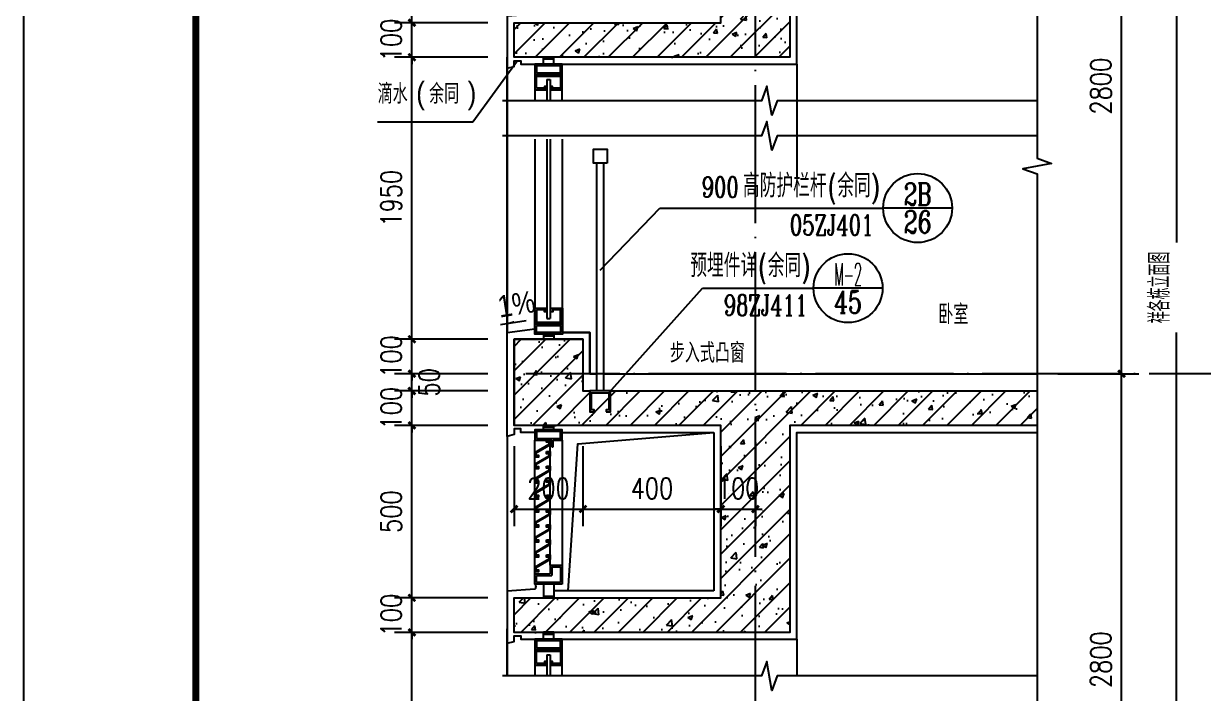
# Model space of a CAD drawing. Extents: x 718358 to 1668613, y -348838 to -159582.
# Drawn here: x 835228 to 838651, y -343951 to -342008 of the extents above; entities that cross this region are included whole.
import ezdxf
from ezdxf.enums import TextEntityAlignment as Align

# ---------------------------------------------------------------- set-up
doc = ezdxf.new("R2010")
doc.units = 0
doc.header["$LTSCALE"] = 1000
doc.linetypes.add('DOTE', pattern=[2.42, 2, -0.2, 0.02, -0.2])
for name, color, linetype in [('建-可见线', 7, 'Continuous'), ('建-图例填充', 251, 'Continuous'), ('建-图框', 4, 'Continuous'), ('建-墙体', 2, 'Continuous'), ('建-尺寸', 73, 'Continuous'), ('建-引出', 3, 'Continuous'), ('建-影线', 8, 'Continuous'), ('建-房间名', 7, 'Continuous'), ('建-楼梯-护栏', 163, 'Continuous'), ('建-符号', 3, 'Continuous'), ('建-索引', 3, 'Continuous'), ('建-轮廓线', 7, 'Continuous'), ('建-轴网', 14, 'DOTE'), ('建-门窗剖', 4, 'Continuous'), ('建-阳台', 5, 'Continuous')]:
    doc.layers.add(name, color=color, linetype=linetype)
doc.styles.add('_TCH_DIM', font='gt单线西文.shx', dxfattribs={"width": 0.8, "bigfont": 'gt单线中文.shx'})
doc.styles.add('_TCH_LABEL', font='COMPLEX', dxfattribs={"bigfont": 'GBCBIG'})
doc.styles.add('_TCH_SPACE', font='gt单线西文.shx', dxfattribs={"width": 0.8, "height": 5, "bigfont": 'gt单线中文.shx'})
doc.styles.add('DIM_FONT', font='SIMPLEX.shx', dxfattribs={"width": 0.8, "bigfont": 'GBCBIG.shx'})
doc.dimstyles.new('DIMN20', dxfattribs={"dimscale": 0.2, "dimtxt": 300, "dimasz": 100, "dimexe": 250, "dimexo": 300, "dimgap": 150, "dimtad": 1, "dimdec": 0, "dimzin": 0, "dimdsep": 46, "dimtxsty": 'DIM_FONT', "dimblk": 'ARCHTICK', "dimcen": 0.09, "dimdle": 1, "dimclrt": 7, "dimazin": 2, "dimtfac": 1, "dimtdec": 0, "dimtix": 1, "dimtmove": 2, "dimatfit": 3, "dimldrblk": 'ARCHTICK', "dimfxl": 1, "dimtolj": 1, "dimtzin": 0, "dimarcsym": 0})
pattern_1 = [(45, (0, 0), (-35.355339, 35.355339), []), (50, (0, 0), (143.452037, -12.550427), [15, -165]), (355, (0, 0), (-27.750267, 150.438427), [12, -132]), (100.4514, (11.95, -1.05), (115.701876, 137.887908), [12.748038, -140.228422]), (46.1842, (0, 40), (213.44821, -33.103803), [22.5, -247.5]), (96.6356, (17.79, 37.24), (186.93254, 194.823574), [19.12206, -210.3426]), (351.1842, (0, 40), (186.93239, 194.82372), [18, -198]), (21, (20, 30), (119.38141, -80.523778), [15, -165]), (326, (20, 30), (48.663066, 145.03001), [12, -132]), (71.4514, (29.95, 23.29), (168.044526, 64.5061), [12.748038, -140.228422]), (37.5, (0, 0), (2.431971, 66.5787708), [0, -130.4, 0, -134, 0, -132.5]), (7.5, (0, 0), (52.6139075, 78.8823424), [0, -76.4, 0, -127.4, 0, -50.5]), (327.5, (-44.6, 0), (106.7644872, -4.5109743), [0, -50, 0, -156, 0, -207]), (317.5, (-64.6, 0), (116.637234, 20.020996), [0, -65, 0, -103.6, 0, -147])]

# ---------------------------------------------------------------- blocks, each defined once
blk = doc.blocks.new('3daf')
at = {"layer": '建-门窗剖'}
for p, q in [((465603.3, 73038.2), (465573.3, 73038.2)), ((465573.3, 73018.2), (465573.3, 73038.2)), ((465573.3, 73033.2), (465603.3, 73033.2)), ((465603.3, 73018.2), (465603.3, 73038.2))]:
    blk.add_line(p, q, dxfattribs=at)
for points in [[(465548.3, 72988.2), (465628.3, 72988.2), (465628.3, 73018.2), (465548.3, 73018.2)], [(465553.3, 72993.2), (465623.3, 72993.2), (465623.3, 73013.2), (465553.3, 73013.2)], [(465553.3, 72948.2), (465553.3, 72983.2), (465623.3, 72983.2), (465623.3, 72948.2), (465600.3, 72948.2), (465600.3, 72953.2), (465595.3, 72953.2), (465595.3, 72943.2), (465628.3, 72943.2), (465628.3, 72988.2), (465548.3, 72988.2), (465548.3, 72943.2), (465581.3, 72943.2), (465581.3, 72953.2), (465576.3, 72953.2), (465576.3, 72948.2)]]:
    blk.add_lwpolyline(points, close=True, dxfattribs=at)
blk = doc.blocks.new('erff')
at = {"layer": '建-门窗剖'}
for p, q in [((462192.4, 68441.5), (462192.4, 68454.4)), ((462192.4, 68449.4), (462222.4, 68449.4)), ((462222.4, 68441.5), (462222.4, 68454.4)), ((462216.8, 68411.5), (462216.8, 68392.1)), ((462216.8, 68392.1), (462221.2, 68392.1)), ((462221.2, 68392.1), (462221.2, 68411.5))]:
    blk.add_line(p, q, dxfattribs=at)
blk.add_lwpolyline([(462221.2, 68411.5), (462247.4, 68411.5), (462247.4, 68441.5), (462167.4, 68441.5), (462167.4, 68411.5), (462216.8, 68411.5)], dxfattribs=at)
blk.add_lwpolyline([(462172.4, 68416.5), (462242.4, 68416.5), (462242.4, 68436.5), (462172.4, 68436.5)], close=True, dxfattribs=at)
blk = doc.blocks.new('edffd')
at = {"layer": '建-门窗剖'}
for p, q in [((462212.4, 66249.4), (462247.4, 66249.4)), ((462212.4, 66249.4), (462212.4, 66224.4)), ((462217.4, 66244.4), (462242.4, 66244.4)), ((462217.4, 66244.4), (462217.4, 66219.4)), ((462242.4, 66244.4), (462242.4, 66199.4)), ((462247.4, 66249.4), (462247.4, 66194.4)), ((462167.4, 66194.4), (462167.4, 66224.4)), ((462167.4, 66224.4), (462212.4, 66224.4)), ((462172.4, 66199.4), (462172.4, 66219.4)), ((462172.4, 66219.4), (462217.4, 66219.4)), ((462247.4, 66194.4), (462167.4, 66194.4)), ((462242.4, 66199.4), (462172.4, 66199.4)), ((462192.4, 66194.4), (462192.4, 66154.4)), ((462222.4, 66194.4), (462222.4, 66154.4)), ((462192.4, 66159.4), (462222.4, 66159.4))]:
    blk.add_line(p, q, dxfattribs=at)
blk = doc.blocks.new('fghghsadtdsf')
at = {"layer": '建-门窗剖'}
for p, q in [((845546.3, -328368.8), (845546.3, -327981.7)), ((845591.3, -328343.8), (845591.3, -327981.7)), ((845626.3, -327981.7), (845626.3, -328343.8))]:
    blk.add_line(p, q, dxfattribs=at)
for points in [[(845580.3, -327981.7), (845591.3, -327981.7), (845591.3, -327995.2), (845549.3, -328019.4), (845549.3, -328028.2), (845554.3, -328028.2), (845554.3, -328025.2), (845557.3, -328025.2), (845557.3, -328031.2), (845546.3, -328031.2), (845546.3, -328017.7), (845588.3, -327993.5), (845588.3, -327984.7), (845583.3, -327984.7), (845583.3, -327987.7), (845580.3, -327987.7)], [(845580.3, -328014.7), (845591.3, -328014.7), (845591.3, -328028.2), (845549.3, -328052.5), (845549.3, -328061.2), (845554.3, -328061.2), (845554.3, -328058.2), (845557.3, -328058.2), (845557.3, -328064.2), (845546.3, -328064.2), (845546.3, -328050.7), (845588.3, -328026.5), (845588.3, -328017.7), (845583.3, -328017.7), (845583.3, -328020.7), (845580.3, -328020.7)], [(845580.3, -328056.5), (845591.3, -328056.5), (845591.3, -328069.9), (845549.3, -328094.2), (845549.3, -328102.9), (845554.3, -328102.9), (845554.3, -328099.9), (845557.3, -328099.9), (845557.3, -328105.9), (845546.3, -328105.9), (845546.3, -328092.4), (845588.3, -328068.2), (845588.3, -328059.5), (845583.3, -328059.5), (845583.3, -328062.5), (845580.3, -328062.5)], [(845580.3, -328097), (845591.3, -328097), (845591.3, -328110.5), (845549.3, -328134.7), (845549.3, -328143.5), (845554.3, -328143.5), (845554.3, -328140.5), (845557.3, -328140.5), (845557.3, -328146.5), (845546.3, -328146.5), (845546.3, -328133), (845588.3, -328108.8), (845588.3, -328100), (845583.3, -328100), (845583.3, -328103), (845580.3, -328103)], [(845580.3, -328140.5), (845591.3, -328140.5), (845591.3, -328153.9), (845549.3, -328178.2), (845549.3, -328186.9), (845554.3, -328186.9), (845554.3, -328183.9), (845557.3, -328183.9), (845557.3, -328189.9), (845546.3, -328189.9), (845546.3, -328176.5), (845588.3, -328152.2), (845588.3, -328143.5), (845583.3, -328143.5), (845583.3, -328146.5), (845580.3, -328146.5)], [(845580.3, -328183.9), (845591.3, -328183.9), (845591.3, -328197.4), (845549.3, -328221.6), (845549.3, -328230.4), (845554.3, -328230.4), (845554.3, -328227.4), (845557.3, -328227.4), (845557.3, -328233.4), (845546.3, -328233.4), (845546.3, -328219.9), (845588.3, -328195.6), (845588.3, -328186.9), (845583.3, -328186.9), (845583.3, -328189.9), (845580.3, -328189.9)], [(845580.3, -328227.4), (845591.3, -328227.4), (845591.3, -328240.8), (845549.3, -328265.1), (845549.3, -328273.8), (845554.3, -328273.8), (845554.3, -328270.8), (845557.3, -328270.8), (845557.3, -328276.8), (845546.3, -328276.8), (845546.3, -328263.3), (845588.3, -328239.1), (845588.3, -328230.4), (845583.3, -328230.4), (845583.3, -328233.4), (845580.3, -328233.4)], [(845580.3, -328270.8), (845591.3, -328270.8), (845591.3, -328284.3), (845549.3, -328308.5), (845549.3, -328317.3), (845554.3, -328317.3), (845554.3, -328314.3), (845557.3, -328314.3), (845557.3, -328320.3), (845546.3, -328320.3), (845546.3, -328306.8), (845588.3, -328282.5), (845588.3, -328273.8), (845583.3, -328273.8), (845583.3, -328276.8), (845580.3, -328276.8)], [(845580.3, -328314.3), (845591.3, -328314.3), (845591.3, -328327.7), (845549.3, -328352), (845549.3, -328360.7), (845554.3, -328360.7), (845554.3, -328357.7), (845557.3, -328357.7), (845557.3, -328363.7), (845546.3, -328363.7), (845546.3, -328350.2), (845588.3, -328326), (845588.3, -328317.3), (845583.3, -328317.3), (845583.3, -328320.3), (845580.3, -328320.3)]]:
    blk.add_lwpolyline(points, close=True, dxfattribs=at)
at = {"layer": '建-阳台'}
for name, p in [('erff', (383378.9, -396393.2)), ('edffd', (383378.9, -394593.2))]:
    blk.add_blockref(name, p, dxfattribs=at)
blk = doc.blocks.new('4d')
at = {"layer": '建-门窗剖'}
for p, q in [((465583.3, 69315.1), (465593.3, 69315.1)), ((465573.3, 69270.1), (465573.3, 69255.1)), ((465573.3, 69265.1), (465603.3, 69265.1)), ((465603.3, 69270.1), (465603.3, 69255.1))]:
    blk.add_line(p, q, dxfattribs=at)
for points in [[(465553.3, 69340.1), (465553.3, 69305.1), (465623.3, 69305.1), (465623.3, 69340.1), (465600.3, 69340.1), (465600.3, 69335.1), (465595.3, 69335.1), (465595.3, 69345.1), (465628.3, 69345.1), (465628.3, 69300.1), (465548.3, 69300.1), (465548.3, 69345.1), (465581.3, 69345.1), (465581.3, 69335.1), (465576.3, 69335.1), (465576.3, 69340.1)], [(465548.3, 69300.1), (465628.3, 69300.1), (465628.3, 69270.1), (465548.3, 69270.1)], [(465553.3, 69295.1), (465623.3, 69295.1), (465623.3, 69275.1), (465553.3, 69275.1)]]:
    blk.add_lwpolyline(points, close=True, dxfattribs=at)
blk = doc.blocks.new('_ArchTick')
at = {"color": 0, "linetype": 'ByBlock', "const_width": 0.4}
blk.add_lwpolyline([(-0.5, -0.5), (0.5, 0.5)], dxfattribs=at)
blk = doc.blocks.new('*D1736')
at = {"layer": 'Defpoints', "color": 0, "transparency": 16777216}
for p in [(838168.5, -343023.6), (838413.2, -343023.6), (838168.5, -344682)]:
    blk.add_point(p, dxfattribs=at)
at = {"layer": '建-尺寸', "color": 0, "lineweight": -2, "transparency": 16777216}
for p, q in [((838228.5, -343023.6), (838463.2, -343023.6)), ((838413.2, -344682.2), (838413.2, -343023.4)), ((838228.5, -344682), (838463.2, -344682))]:
    blk.add_line(p, q, dxfattribs=at)
at = {"layer": '建-尺寸', "color": 0, "lineweight": -2, "transparency": 16777216, "xscale": 20, "yscale": 20, "zscale": 20}
for p, rotation in [((838413.2, -343023.6), 90), ((838413.2, -344682), 270)]:
    blk.add_blockref('_ArchTick', p, dxfattribs=dict(at, rotation=rotation))
at = {"layer": '建-尺寸', "color": 7, "transparency": 16777216, "insert": (838353.2, -343852.8), "char_height": 60, "attachment_point": 5, "rotation": 90, "style": 'DIM_FONT'}
blk.add_mtext('\\A1;2800', dxfattribs=at)
blk = doc.blocks.new('*D1737')
at = {"layer": 'Defpoints', "color": 0, "transparency": 16777216}
for p in [(838168.5, -341355.7), (838413.2, -341355.7), (838168.5, -343023.6)]:
    blk.add_point(p, dxfattribs=at)
at = {"layer": '建-尺寸', "color": 0, "lineweight": -2, "transparency": 16777216}
for p, q in [((838228.5, -341355.7), (838463.2, -341355.7)), ((838413.2, -343023.8), (838413.2, -341355.5)), ((838228.5, -343023.6), (838463.2, -343023.6))]:
    blk.add_line(p, q, dxfattribs=at)
at = {"layer": '建-尺寸', "color": 0, "lineweight": -2, "transparency": 16777216, "xscale": 20, "yscale": 20, "zscale": 20}
for p, rotation in [((838413.2, -341355.7), 90), ((838413.2, -343023.6), 270)]:
    blk.add_blockref('_ArchTick', p, dxfattribs=dict(at, rotation=rotation))
at = {"layer": '建-尺寸', "color": 7, "transparency": 16777216, "insert": (838353.2, -342189.7), "char_height": 60, "attachment_point": 5, "rotation": 90, "style": 'DIM_FONT'}
blk.add_mtext('\\A1;2800', dxfattribs=at)
blk = doc.blocks.new('*D1741')
at = {"layer": 'Defpoints', "color": 0, "transparency": 16777216}
for p in [(838168.5, -339440.7), (838573.2, -339440.7), (838168.5, -346536.6)]:
    blk.add_point(p, dxfattribs=at)
at = {"layer": '建-尺寸', "color": 0, "lineweight": -2, "transparency": 16777216}
for p, q in [((838228.5, -339440.7), (838623.2, -339440.7)), ((838573.2, -339440.5), (838573.2, -342642.6)), ((838573.2, -346536.8), (838573.2, -342904.4)), ((838228.5, -346536.6), (838623.2, -346536.6))]:
    blk.add_line(p, q, dxfattribs=at)
at = {"layer": '建-尺寸', "color": 0, "lineweight": -2, "transparency": 16777216, "xscale": 20, "yscale": 20, "zscale": 20}
for p, rotation in [((838573.2, -339440.7), 90), ((838573.2, -346536.6), 270)]:
    blk.add_blockref('_ArchTick', p, dxfattribs=dict(at, rotation=rotation))
at = {"layer": '建-尺寸', "color": 7, "transparency": 16777216, "insert": (838523.2, -342773.5), "char_height": 60, "attachment_point": 5, "rotation": 90, "style": 'DIM_FONT'}
blk.add_mtext('\\A1;祥各栋立面图', dxfattribs=at)
blk = doc.blocks.new('*D1746')
at = {"layer": 'Defpoints', "color": 0, "transparency": 16777216}
for p in [(836354.4, -343773.6), (836634.9, -343773.6), (836634.9, -344582)]:
    blk.add_point(p, dxfattribs=at)
at = {"layer": '建-尺寸', "color": 0, "lineweight": -2, "transparency": 16777216}
for p, q in [((836574.9, -343773.6), (836304.4, -343773.6)), ((836354.4, -344582.2), (836354.4, -343773.4)), ((836574.9, -344582), (836304.4, -344582))]:
    blk.add_line(p, q, dxfattribs=at)
at = {"layer": '建-尺寸', "color": 0, "lineweight": -2, "transparency": 16777216, "xscale": 20, "yscale": 20, "zscale": 20}
for p, rotation in [((836354.4, -343773.6), 90), ((836354.4, -344582), 270)]:
    blk.add_blockref('_ArchTick', p, dxfattribs=dict(at, rotation=rotation))
at = {"layer": '建-尺寸', "color": 7, "transparency": 16777216, "insert": (836294.4, -344177.8), "char_height": 60, "attachment_point": 5, "rotation": 90, "style": 'DIM_FONT'}
blk.add_mtext('\\A1;1950', dxfattribs=at)
blk = doc.blocks.new('*D1747')
at = {"layer": 'Defpoints', "color": 0, "transparency": 16777216}
for p in [(836354.4, -343673.6), (836634.9, -343673.6), (836634.9, -343773.6)]:
    blk.add_point(p, dxfattribs=at)
at = {"layer": '建-尺寸', "color": 0, "lineweight": -2, "transparency": 16777216}
for p, q in [((836354.4, -343673.6), (836354.4, -343653.6)), ((836574.9, -343673.6), (836304.4, -343673.6)), ((836354.4, -343773.6), (836354.4, -343673.6)), ((836574.9, -343773.6), (836304.4, -343773.6)), ((836354.4, -343773.6), (836354.4, -343793.6))]:
    blk.add_line(p, q, dxfattribs=at)
at = {"layer": '建-尺寸', "color": 0, "lineweight": -2, "transparency": 16777216, "xscale": 20, "yscale": 20, "zscale": 20}
for p, rotation in [((836354.4, -343673.6), 270), ((836354.4, -343773.6), 90)]:
    blk.add_blockref('_ArchTick', p, dxfattribs=dict(at, rotation=rotation))
at = {"layer": '建-尺寸', "color": 7, "transparency": 16777216, "insert": (836294.4, -343723.6), "char_height": 60, "attachment_point": 5, "rotation": 90, "style": 'DIM_FONT'}
blk.add_mtext('\\A1;100', dxfattribs=at)
blk = doc.blocks.new('*D1748')
at = {"layer": 'Defpoints', "color": 0, "transparency": 16777216}
for p in [(836354.4, -343173.6), (836634.9, -343173.6), (836634.9, -343673.6)]:
    blk.add_point(p, dxfattribs=at)
at = {"layer": '建-尺寸', "color": 0, "lineweight": -2, "transparency": 16777216}
for p, q in [((836574.9, -343173.6), (836304.4, -343173.6)), ((836354.4, -343673.8), (836354.4, -343173.4)), ((836574.9, -343673.6), (836304.4, -343673.6))]:
    blk.add_line(p, q, dxfattribs=at)
at = {"layer": '建-尺寸', "color": 0, "lineweight": -2, "transparency": 16777216, "xscale": 20, "yscale": 20, "zscale": 20}
for p, rotation in [((836354.4, -343173.6), 90), ((836354.4, -343673.6), 270)]:
    blk.add_blockref('_ArchTick', p, dxfattribs=dict(at, rotation=rotation))
at = {"layer": '建-尺寸', "color": 7, "transparency": 16777216, "insert": (836294.4, -343423.6), "char_height": 60, "attachment_point": 5, "rotation": 90, "style": 'DIM_FONT'}
blk.add_mtext('\\A1;500', dxfattribs=at)
blk = doc.blocks.new('*D1749')
at = {"layer": 'Defpoints', "color": 0, "transparency": 16777216}
for p in [(836354.4, -343073.6), (836634.9, -343073.6), (836634.9, -343173.6)]:
    blk.add_point(p, dxfattribs=at)
at = {"layer": '建-尺寸', "color": 0, "lineweight": -2, "transparency": 16777216}
for p, q in [((836574.9, -343073.6), (836304.4, -343073.6)), ((836354.4, -343073.6), (836354.4, -343053.6)), ((836354.4, -343173.6), (836354.4, -343073.6)), ((836574.9, -343173.6), (836304.4, -343173.6)), ((836354.4, -343173.6), (836354.4, -343193.6))]:
    blk.add_line(p, q, dxfattribs=at)
at = {"layer": '建-尺寸', "color": 0, "lineweight": -2, "transparency": 16777216, "xscale": 20, "yscale": 20, "zscale": 20}
for p, rotation in [((836354.4, -343073.6), 270), ((836354.4, -343173.6), 90)]:
    blk.add_blockref('_ArchTick', p, dxfattribs=dict(at, rotation=rotation))
at = {"layer": '建-尺寸', "color": 7, "transparency": 16777216, "insert": (836294.4, -343123.6), "char_height": 60, "attachment_point": 5, "rotation": 90, "style": 'DIM_FONT'}
blk.add_mtext('\\A1;100', dxfattribs=at)
blk = doc.blocks.new('*D1750')
at = {"layer": 'Defpoints', "color": 0, "transparency": 16777216}
for p in [(836354.4, -343023.6), (836634.9, -343023.6), (836634.9, -343073.6)]:
    blk.add_point(p, dxfattribs=at)
at = {"layer": '建-尺寸', "color": 0, "lineweight": -2, "transparency": 16777216}
for p, q in [((836354.4, -343023.6), (836354.4, -343003.6)), ((836574.9, -343023.6), (836304.4, -343023.6)), ((836354.4, -343073.6), (836354.4, -343023.6)), ((836574.9, -343073.6), (836304.4, -343073.6)), ((836354.4, -343073.6), (836354.4, -343093.6))]:
    blk.add_line(p, q, dxfattribs=at)
at = {"layer": '建-尺寸', "color": 0, "lineweight": -2, "transparency": 16777216, "xscale": 20, "yscale": 20, "zscale": 20}
for p, rotation in [((836354.4, -343023.6), 270), ((836354.4, -343073.6), 90)]:
    blk.add_blockref('_ArchTick', p, dxfattribs=dict(at, rotation=rotation))
at = {"layer": '建-尺寸', "color": 7, "transparency": 16777216, "insert": (836404.4, -343048.6), "char_height": 60, "attachment_point": 5, "rotation": 90, "style": 'DIM_FONT'}
blk.add_mtext('\\A1;50', dxfattribs=at)
blk = doc.blocks.new('*D1751')
at = {"layer": 'Defpoints', "color": 0, "transparency": 16777216}
for p in [(836354.4, -342923.6), (836634.9, -342923.6), (836634.9, -343023.6)]:
    blk.add_point(p, dxfattribs=at)
at = {"layer": '建-尺寸', "color": 0, "lineweight": -2, "transparency": 16777216}
for p, q in [((836354.4, -342923.6), (836354.4, -342903.6)), ((836574.9, -342923.6), (836304.4, -342923.6)), ((836354.4, -343023.6), (836354.4, -342923.6)), ((836574.9, -343023.6), (836304.4, -343023.6)), ((836354.4, -343023.6), (836354.4, -343043.6))]:
    blk.add_line(p, q, dxfattribs=at)
at = {"layer": '建-尺寸', "color": 0, "lineweight": -2, "transparency": 16777216, "xscale": 20, "yscale": 20, "zscale": 20}
for p, rotation in [((836354.4, -342923.6), 270), ((836354.4, -343023.6), 90)]:
    blk.add_blockref('_ArchTick', p, dxfattribs=dict(at, rotation=rotation))
at = {"layer": '建-尺寸', "color": 7, "transparency": 16777216, "insert": (836294.4, -342973.6), "char_height": 60, "attachment_point": 5, "rotation": 90, "style": 'DIM_FONT'}
blk.add_mtext('\\A1;100', dxfattribs=at)
blk = doc.blocks.new('*D1752')
at = {"layer": 'Defpoints', "color": 0, "transparency": 16777216}
for p in [(836354.4, -342105.7), (836634.9, -342105.7), (836634.9, -342923.6)]:
    blk.add_point(p, dxfattribs=at)
at = {"layer": '建-尺寸', "color": 0, "lineweight": -2, "transparency": 16777216}
for p, q in [((836574.9, -342105.7), (836304.4, -342105.7)), ((836354.4, -342923.8), (836354.4, -342105.5)), ((836574.9, -342923.6), (836304.4, -342923.6))]:
    blk.add_line(p, q, dxfattribs=at)
at = {"layer": '建-尺寸', "color": 0, "lineweight": -2, "transparency": 16777216, "xscale": 20, "yscale": 20, "zscale": 20}
for p, rotation in [((836354.4, -342105.7), 90), ((836354.4, -342923.6), 270)]:
    blk.add_blockref('_ArchTick', p, dxfattribs=dict(at, rotation=rotation))
at = {"layer": '建-尺寸', "color": 7, "transparency": 16777216, "insert": (836294.4, -342514.7), "char_height": 60, "attachment_point": 5, "rotation": 90, "style": 'DIM_FONT'}
blk.add_mtext('\\A1;1950', dxfattribs=at)
blk = doc.blocks.new('*D1753')
at = {"layer": 'Defpoints', "color": 0, "transparency": 16777216}
for p in [(836354.4, -342005.7), (836634.9, -342005.7), (836634.9, -342105.7)]:
    blk.add_point(p, dxfattribs=at)
at = {"layer": '建-尺寸', "color": 0, "lineweight": -2, "transparency": 16777216}
for p, q in [((836574.9, -342005.7), (836304.4, -342005.7)), ((836354.4, -342005.7), (836354.4, -341985.7)), ((836354.4, -342105.7), (836354.4, -342005.7)), ((836574.9, -342105.7), (836304.4, -342105.7)), ((836354.4, -342105.7), (836354.4, -342125.7))]:
    blk.add_line(p, q, dxfattribs=at)
at = {"layer": '建-尺寸', "color": 0, "lineweight": -2, "transparency": 16777216, "xscale": 20, "yscale": 20, "zscale": 20}
for p, rotation in [((836354.4, -342005.7), 270), ((836354.4, -342105.7), 90)]:
    blk.add_blockref('_ArchTick', p, dxfattribs=dict(at, rotation=rotation))
at = {"layer": '建-尺寸', "color": 7, "transparency": 16777216, "insert": (836294.4, -342055.7), "char_height": 60, "attachment_point": 5, "rotation": 90, "style": 'DIM_FONT'}
blk.add_mtext('\\A1;100', dxfattribs=at)
blk = doc.blocks.new('*D1754')
at = {"layer": 'Defpoints', "color": 0, "transparency": 16777216}
for p in [(836354.4, -341505.7), (836634.9, -341505.7), (836634.9, -342005.7)]:
    blk.add_point(p, dxfattribs=at)
at = {"layer": '建-尺寸', "color": 0, "lineweight": -2, "transparency": 16777216}
for p, q in [((836574.9, -341505.7), (836304.4, -341505.7)), ((836354.4, -342005.9), (836354.4, -341505.5)), ((836574.9, -342005.7), (836304.4, -342005.7))]:
    blk.add_line(p, q, dxfattribs=at)
at = {"layer": '建-尺寸', "color": 0, "lineweight": -2, "transparency": 16777216, "xscale": 20, "yscale": 20, "zscale": 20}
for p, rotation in [((836354.4, -341505.7), 90), ((836354.4, -342005.7), 270)]:
    blk.add_blockref('_ArchTick', p, dxfattribs=dict(at, rotation=rotation))
at = {"layer": '建-尺寸', "color": 7, "transparency": 16777216, "insert": (836294.4, -341755.7), "char_height": 60, "attachment_point": 5, "rotation": 90, "style": 'DIM_FONT'}
blk.add_mtext('\\A1;500', dxfattribs=at)
blk = doc.blocks.new('*D1768')
at = {"layer": 'Defpoints', "color": 0, "transparency": 16777216}
for p in [(836650.8, -343173.6), (836850.8, -343173.6), (836850.8, -343416)]:
    blk.add_point(p, dxfattribs=at)
at = {"layer": '建-尺寸', "color": 0, "lineweight": -2, "transparency": 16777216}
for p, q in [((836650.8, -343233.6), (836650.8, -343466)), ((836850.8, -343233.6), (836850.8, -343466)), ((836650.6, -343416), (836851, -343416))]:
    blk.add_line(p, q, dxfattribs=at)
at = {"layer": '建-尺寸', "color": 0, "lineweight": -2, "transparency": 16777216, "xscale": 20, "yscale": 20, "zscale": 20, "rotation": 180}
blk.add_blockref('_ArchTick', (836650.8, -343416), dxfattribs=at)
at = {"layer": '建-尺寸', "color": 0, "lineweight": -2, "transparency": 16777216, "xscale": 20, "yscale": 20, "zscale": 20}
blk.add_blockref('_ArchTick', (836850.8, -343416), dxfattribs=at)
at = {"layer": '建-尺寸', "color": 7, "transparency": 16777216, "insert": (836750.8, -343356), "char_height": 60, "attachment_point": 5, "style": 'DIM_FONT'}
blk.add_mtext('\\A1;200', dxfattribs=at)
blk = doc.blocks.new('*D1769')
at = {"layer": 'Defpoints', "color": 0, "transparency": 16777216}
for p in [(836850.8, -343173.6), (837250.8, -343173.6), (837250.8, -343416)]:
    blk.add_point(p, dxfattribs=at)
at = {"layer": '建-尺寸', "color": 0, "lineweight": -2, "transparency": 16777216}
for p, q in [((836850.8, -343233.6), (836850.8, -343466)), ((837250.8, -343233.6), (837250.8, -343466)), ((836850.6, -343416), (837251, -343416))]:
    blk.add_line(p, q, dxfattribs=at)
at = {"layer": '建-尺寸', "color": 0, "lineweight": -2, "transparency": 16777216, "xscale": 20, "yscale": 20, "zscale": 20, "rotation": 180}
blk.add_blockref('_ArchTick', (836850.8, -343416), dxfattribs=at)
at = {"layer": '建-尺寸', "color": 0, "lineweight": -2, "transparency": 16777216, "xscale": 20, "yscale": 20, "zscale": 20}
blk.add_blockref('_ArchTick', (837250.8, -343416), dxfattribs=at)
at = {"layer": '建-尺寸', "color": 7, "transparency": 16777216, "insert": (837050.8, -343356), "char_height": 60, "attachment_point": 5, "style": 'DIM_FONT'}
blk.add_mtext('\\A1;400', dxfattribs=at)
blk = doc.blocks.new('*D1770')
at = {"layer": 'Defpoints', "color": 0, "transparency": 16777216}
for p in [(837250.8, -343173.6), (837350.9, -343173.6), (837350.9, -343416)]:
    blk.add_point(p, dxfattribs=at)
at = {"layer": '建-尺寸', "color": 0, "lineweight": -2, "transparency": 16777216}
for p, q in [((837250.8, -343233.6), (837250.8, -343466)), ((837350.9, -343233.6), (837350.9, -343466)), ((837250.8, -343416), (837230.8, -343416)), ((837250.8, -343416), (837350.9, -343416)), ((837350.9, -343416), (837370.9, -343416))]:
    blk.add_line(p, q, dxfattribs=at)
at = {"layer": '建-尺寸', "color": 0, "lineweight": -2, "transparency": 16777216, "xscale": 20, "yscale": 20, "zscale": 20}
blk.add_blockref('_ArchTick', (837250.8, -343416), dxfattribs=at)
at = {"layer": '建-尺寸', "color": 0, "lineweight": -2, "transparency": 16777216, "xscale": 20, "yscale": 20, "zscale": 20, "rotation": 180}
blk.add_blockref('_ArchTick', (837350.9, -343416), dxfattribs=at)
at = {"layer": '建-尺寸', "color": 7, "transparency": 16777216, "insert": (837300.8, -343356), "char_height": 60, "attachment_point": 5, "style": 'DIM_FONT'}
blk.add_mtext('\\A1;100', dxfattribs=at)

msp = doc.modelspace()

# ---------------------------------------------------------------- hatches: boundary and pattern name
at = {"layer": '建-图例填充'}
h = msp.add_hatch(dxfattribs=at)
h.set_pattern_fill('钢筋混凝土', color=256, scale=20, style=0)
h.set_pattern_definition(pattern_1)
h.paths.add_polyline_path([(837450.8, -341505.7), (838168.5, -341505.7), (838168.5, -341405.7), (836930.9, -341405.7), (836930.9, -341465.7), (836918.4, -341465.7), (836918.4, -341460.7), (836925.9, -341460.7), (836925.9, -341410.7), (836875.9, -341410.7), (836875.9, -341460.7), (836883.4, -341460.7), (836883.4, -341465.7), (836870.9, -341465.7), (836870.9, -341405.7), (836850.8, -341405.7), (836850.8, -341255.7), (836650.9, -341255.7), (836650.9, -341505.7), (837250.8, -341505.7), (837250.8, -342005.7), (836650.8, -342005.7), (836650.8, -342105.7), (837450.8, -342105.7)])
h = msp.add_hatch(dxfattribs=at)
h.set_pattern_fill('钢筋混凝土', color=256, scale=20, style=0)
h.set_pattern_definition(pattern_1)
h.paths.add_polyline_path([(837250.8, -343673.6), (836650.8, -343673.6), (836650.8, -343773.6), (837450.8, -343773.6), (837450.8, -343173.6), (838168.5, -343173.6), (838168.5, -343073.6), (836930.9, -343073.6), (836930.9, -343133.6), (836918.4, -343133.6), (836918.4, -343128.6), (836925.9, -343128.6), (836925.9, -343078.6), (836875.9, -343078.6), (836875.9, -343128.6), (836883.4, -343128.6), (836883.4, -343133.6), (836870.9, -343133.6), (836870.9, -343073.6), (836850.8, -343073.6), (836850.8, -342923.6), (836650.9, -342923.6), (836650.9, -343173.6), (837250.8, -343173.6)])
at = {"layer": '建-符号'}
msp.add_hatch(color=256, dxfattribs=at).paths.add_polyline_path([(836611.5, -342881.9), (836651, -342875.7), (836650.2, -342870.4)])
msp.add_hatch(color=256, dxfattribs=at).paths.add_polyline_path([(836611.5, -342881.9), (836651, -342875.7), (836650.2, -342870.4)])

# ---------------------------------------------------------------- linework, layer by layer
at = {"layer": '建-可见线'}
for p, q in [((836790.8, -343193.6), (837230.8, -343193.6)), ((837230.8, -343193.6), (837230.8, -343653.6)), ((837230.8, -343653.6), (836765.8, -343653.6))]:
    msp.add_line(p, q, dxfattribs=at)
for points in [[(836770.8, -342125.7), (837470.8, -342125.7), (837470.8, -341525.7), (838168.5, -341525.7)], [(836710.8, -341980.7), (836630.8, -341986.4), (836630.8, -342137.4), (836650.8, -342132.3), (836650.8, -342125.7), (836650.8, -342115.7), (836670.8, -342115.7), (836670.8, -342125.7), (836670.8, -342125.7), (836710.8, -342125.7)], [(836710.8, -343193.6), (836670.8, -343193.6), (836670.8, -343183.6), (836650.8, -343183.6), (836650.8, -343193.6), (836650.8, -343200.1), (836630.8, -343205.2), (836630.8, -343205.2), (836630.8, -342903.6), (836710.8, -342893.6)], [(836790.8, -342903.6), (836870.8, -342903.6), (836870.8, -343023.6), (836890.8, -343023.6)], [(836910.8, -343023.6), (838168.5, -343023.6)], [(836770.8, -343793.6), (837470.8, -343793.6), (837470.8, -343193.6), (838168.5, -343193.6)], [(836710.8, -343648.6), (836630.8, -343654.2), (836630.8, -343805.2), (836650.8, -343800.1), (836650.8, -343793.6), (836650.8, -343783.6), (836670.8, -343783.6), (836670.8, -343793.6), (836670.8, -343793.6), (836710.8, -343793.6)]]:
    msp.add_lwpolyline(points, dxfattribs=at)
at = {"layer": '建-图例填充'}
msp.add_lwpolyline([(836808.1, -343653.6), (836835.4, -343227), (837230.8, -343193.6)], dxfattribs=at)
at = {"layer": '建-图框'}
msp.add_lwpolyline([(835227.9, -348837.6), (852047.9, -348837.6), (852047.9, -336957.6), (835227.9, -336957.6)], close=True, dxfattribs=at)
at = {"layer": '建-图框', "const_width": 20}
msp.add_lwpolyline([(835727.9, -348637.6), (851847.9, -348637.6), (851847.9, -337157.6), (835727.9, -337157.6)], close=True, dxfattribs=at)
at = {"layer": '建-墙体'}
for p, q in [((836850.9, -342923.6), (836650.9, -342923.6)), ((836650.9, -342923.6), (836650.9, -343173.6)), ((836850.9, -343073.6), (836850.9, -342923.6))]:
    msp.add_line(p, q, dxfattribs=at)
for points in [[(838168.5, -341505.7), (837450.8, -341505.7), (837450.8, -342105.7), (836650.8, -342105.7), (836650.8, -342005.7), (837250.8, -342005.7), (837250.8, -341505.7), (836650.8, -341505.7), (836650.8, -341255.7), (836850.8, -341255.7), (836850.8, -341405.7), (836870.8, -341405.7)], [(838168.5, -343173.6), (837450.8, -343173.6), (837450.8, -343773.6), (836650.8, -343773.6), (836650.8, -343673.6), (837250.8, -343673.6), (837250.8, -343173.6), (836650.8, -343173.6), (836650.8, -342923.6), (836850.8, -342923.6), (836850.8, -343073.6), (836870.8, -343073.6)], [(836930.8, -343073.6), (838168.5, -343073.6)]]:
    msp.add_lwpolyline(points, dxfattribs=at)
at = {"layer": '建-引出'}
for p, q in [((836660.8, -342115.7), (836531.2, -342294.4)), ((836531.2, -342294.4), (836255.1, -342294.4))]:
    msp.add_line(p, q, dxfattribs=at)
at = {"layer": '建-影线', "color": 253}
for p, q in [((836630.9, -343002.8), (836630.9, -342105.1)), ((836630.9, -343899.8), (836630.9, -343763.5))]:
    msp.add_line(p, q, dxfattribs=at)
at = {"layer": '建-影线'}
msp.add_line((836630.8, -343205.2), (836630.8, -343654.2), dxfattribs=at)
at = {"layer": '建-楼梯-护栏', "ltscale": 0.08}
for p, q in [((836890.9, -343073.6), (836890.9, -342412.6)), ((836910.9, -343073.6), (836910.9, -342412.6))]:
    msp.add_line(p, q, dxfattribs=at)
for points in [[(836920.9, -342412.6), (836880.9, -342412.6), (836880.9, -342372.6), (836920.9, -342372.6)], [(836918.4, -343133.6), (836930.9, -343133.6), (836930.9, -343073.6), (836870.9, -343073.6), (836870.9, -343133.6), (836883.4, -343133.6), (836883.4, -343128.6), (836875.9, -343128.6), (836875.9, -343078.6), (836925.9, -343078.6), (836925.9, -343128.6), (836918.4, -343128.6)]]:
    msp.add_lwpolyline(points, close=True, dxfattribs=at)
at = {"layer": '建-符号'}
for points in [[(838168.5, -337900.1), (838168.5, -342398.9), (838210.5, -342414.1), (838126.5, -342429), (838168.5, -342443.9), (838168.5, -346942.6)], [(838165.9, -342232), (837413.9, -342232), (837398.6, -342274), (837383.8, -342190), (837368.9, -342232), (836616.9, -342232)], [(838166, -342333.7), (837413.9, -342333.7), (837398.7, -342375.7), (837383.8, -342291.7), (837368.9, -342333.7), (836616.9, -342333.7)], [(836686.3, -342870.1), (836611.5, -342881.9)], [(836686.3, -342870.1), (836611.5, -342881.9)], [(838165.9, -343899.8), (837413.9, -343899.8), (837398.6, -343941.8), (837383.8, -343857.8), (837368.9, -343899.8), (836616.9, -343899.8)]]:
    msp.add_lwpolyline(points, dxfattribs=at)
at = {"layer": '建-索引'}
for p, q in [((836900.9, -342723.6), (837074.1, -342543.1)), ((837074.1, -342543.1), (837721.8, -342543.1)), ((837921.8, -342543.1), (837721.8, -342543.1)), ((836925.8, -343078.6), (837197.4, -342775.4)), ((837197.4, -342775.4), (837519.9, -342775.4)), ((837719.9, -342775.4), (837519.9, -342775.4))]:
    msp.add_line(p, q, dxfattribs=at)
for centre in [(837821.8, -342543.1), (837619.9, -342775.4)]:
    msp.add_circle(centre, 100, dxfattribs=at)
at = {"layer": '建-轮廓线', "color": 253}
for p, q in [((836630.9, -342105.1), (836630.9, -342903.6)), ((836630.8, -342137.4), (836630.8, -342241.4)), ((837470.8, -342125.7), (837470.8, -342453.3)), ((836630.9, -343763.5), (836630.9, -343899.8)), ((837470.8, -343793.6), (837470.8, -343899.8)), ((836630.8, -343805.2), (836630.8, -343899.8))]:
    msp.add_line(p, q, dxfattribs=at)
at = {"layer": '建-轮廓线'}
for p, q in [((836870.9, -342903.6), (836790.9, -342903.6)), ((836870.9, -343023.6), (836870.9, -342903.6))]:
    msp.add_line(p, q, dxfattribs=at)
msp.add_lwpolyline([(836890.9, -343023.6), (836870.9, -343023.6), (836870.9, -342903.6), (836790.9, -342903.6)], dxfattribs=at)
msp.add_lwpolyline([(836890.9, -343023.6), (836870.9, -343023.6), (836870.9, -342903.6), (836790.9, -342903.6)], dxfattribs=at)
msp.add_arc((836705.4, -343641.1), 9.28, 306.0642, 53.9358, dxfattribs=at)
at = {"layer": '建-轴网', "ltscale": 0.2}
for p, q in [((837350.9, -346942.6), (837350.9, -337850.1)), ((842765.3, -343023.6), (836685, -343023.6))]:
    msp.add_line(p, q, dxfattribs=at)
at = {"layer": '建-门窗剖'}
for p, q in [((836745.8, -342170.7), (836745.8, -342232)), ((836745.8, -342170.7), (836755.8, -342170.7)), ((836755.8, -342170.7), (836755.8, -342232)), ((836710.8, -342200.7), (836710.8, -342232)), ((836790.8, -342232), (836790.8, -342200.7)), ((836710.9, -342343.1), (836710.9, -342833.6)), ((836745.9, -342343.1), (836745.9, -342863.6)), ((836755.9, -342343.1), (836755.9, -342863.6)), ((836790.9, -342878.6), (836790.9, -342343.1)), ((836745.8, -343838.6), (836745.8, -343899.8)), ((836745.8, -343838.6), (836755.8, -343838.6)), ((836755.8, -343838.6), (836755.8, -343899.8)), ((836710.8, -343868.6), (836710.8, -343899.8)), ((836790.8, -343899.8), (836790.8, -343868.6))]:
    msp.add_line(p, q, dxfattribs=at)

# ---------------------------------------------------------------- block references
at = {"layer": '建-可见线'}
msp.add_blockref('fghghsadtdsf', (-8835.5, -15234.8), dxfattribs=at)
at = {"layer": '建-阳台'}
for name, p in [('3daf', (371162.5, -415143.9)), ('4d', (371162.6, -412178.7)), ('4d', (371162.6, -412178.7)), ('3daf', (371162.5, -416811.7))]:
    msp.add_blockref(name, p, dxfattribs=at)

# ---------------------------------------------------------------- texts
at = {"layer": '建-引出', "style": '_TCH_DIM'}
for s, height, width, p in [('滴水', 57.32, 0.8, (836255.1, -342240.4)), ('(', 63, 0.888889, (836367.1, -342240.4)), ('余同', 57.32, 0.8, (836404.4, -342240.4)), (')', 63, 0.888889, (836516.4, -342240.4))]:
    msp.add_text(s, height=height, dxfattribs=dict(at, width=width)).set_placement(p)
at = {"layer": '建-引出', "color": 7, "style": '_TCH_DIM', "width": 0.8}
msp.add_text('步入式凸窗', height=57.32, dxfattribs=at).set_placement((837102.9, -342991.5))
at = {"layer": '建-房间名', "style": '_TCH_SPACE', "width": 0.8}
msp.add_text('卧室', height=57.32, dxfattribs=at).set_placement((837881.7, -342880.2))
at = {"layer": '建-符号', "style": '_TCH_DIM', "width": 0.888889}
msp.add_text('1%', height=63, rotation=9.0086, dxfattribs=at).set_placement((836608.8, -342861.1))
msp.add_text('1%', height=63, rotation=9.0086, dxfattribs=at).set_placement((836608.8, -342861.1))
at = {"layer": '建-索引', "style": '_TCH_LABEL', "width": 0.705882}
for s, p in [('900', (837194.8, -342512)), ('(', (837560.5, -342512)), (')', (837686.8, -342512)), ('05ZJ401', (837450.8, -342621.9)), ('(', (837358.6, -342743.5)), (')', (837484.9, -342743.5)), ('98ZJ411', (837258.9, -342854.3))]:
    msp.add_text(s, height=59.5, dxfattribs=at).set_placement(p)
at = {"layer": '建-索引', "style": '_TCH_LABEL'}
for s, p in [('高防护栏杆', (837314.8, -342512)), ('余同', (837588.5, -342512)), ('预埋件详', (837162, -342743.5)), ('余同', (837386.6, -342743.5))]:
    msp.add_text(s, height=67.52, dxfattribs=at).set_placement(p)
for s, width, p, p2 in [('2B', 0.709459, (837781.6, -342535), (837862.1, -342535)), ('26', 0.772059, (837781.6, -342615.5), (837862.1, -342615.5)), ('M-2', 0.403846, (837579.6, -342767.4), (837660.1, -342767.4)), ('45', 0.75, (837579.6, -342847.9), (837660.1, -342847.9))]:
    msp.add_text(s, height=64.4, dxfattribs=dict(at, width=width)).set_placement(p, p2, align=Align.FIT)

# ---------------------------------------------------------------- dimensions: what is measured, and where the dimension line sits
at = {"layer": '建-尺寸'}
dim = msp.add_linear_dim(base=(838573.2, -339440.7), p1=(838168.5, -346536.6), p2=(838168.5, -339440.7), angle=90, text='祥各栋立面图', dimstyle='DIMN20', dxfattribs=at)
dim.commit()
dim.dimension.update_dxf_attribs({"geometry": '*D1741', "text_midpoint": (838523.2, -342773.5), "dimtype": 161})
for p1, p2, distance, text, picture, middle in [((838168.5, -343023.6), (838168.5, -341355.7), -244.7, '2800', '*D1737', (838353.2, -342189.7)), ((836634.9, -342923.6), (836634.9, -342105.7), 280.4, '1950', '*D1752', (836294.4, -342514.7)), ((838168.5, -344682), (838168.5, -343023.6), -244.7, '2800', '*D1736', (838353.2, -343852.8)), ((836634.9, -344582), (836634.9, -343773.6), 280.4, '1950', '*D1746', (836294.4, -344177.8))]:
    dim = msp.add_aligned_dim(p1=p1, p2=p2, distance=distance, text=text, dimstyle='DIMN20', dxfattribs=at)
    dim.commit()
    dim.dimension.update_dxf_attribs({"geometry": picture, "text_midpoint": middle})
for p1, p2, distance, picture, middle in [((836634.9, -342005.7), (836634.9, -341505.7), 280.4, '*D1754', (836294.4, -341755.7)), ((836634.9, -342105.7), (836634.9, -342005.7), 280.4, '*D1753', (836294.4, -342055.7)), ((836634.9, -343023.6), (836634.9, -342923.6), 280.4, '*D1751', (836294.4, -342973.6)), ((836634.9, -343173.6), (836634.9, -343073.6), 280.4, '*D1749', (836294.4, -343123.6)), ((836634.9, -343673.6), (836634.9, -343173.6), 280.4, '*D1748', (836294.4, -343423.6)), ((836650.8, -343173.6), (836850.8, -343173.6), -242.5, '*D1768', (836750.8, -343356)), ((836850.8, -343173.6), (837250.8, -343173.6), -242.5, '*D1769', (837050.8, -343356)), ((837250.8, -343173.6), (837350.9, -343173.6), -242.5, '*D1770', (837300.8, -343356)), ((836634.9, -343773.6), (836634.9, -343673.6), 280.4, '*D1747', (836294.4, -343723.6))]:
    dim = msp.add_aligned_dim(p1=p1, p2=p2, distance=distance, dimstyle='DIMN20', dxfattribs=at)
    dim.commit()
    dim.dimension.update_dxf_attribs({"geometry": picture, "text_midpoint": middle})
dim = msp.add_linear_dim(base=(836354.4, -343023.6), p1=(836634.9, -343073.6), p2=(836634.9, -343023.6), angle=90, dimstyle='DIMN20', dxfattribs=at)
dim.commit()
dim.dimension.update_dxf_attribs({"geometry": '*D1750', "text_midpoint": (836404.4, -343048.6), "dimtype": 161})

doc.saveas('drawing.dxf')
